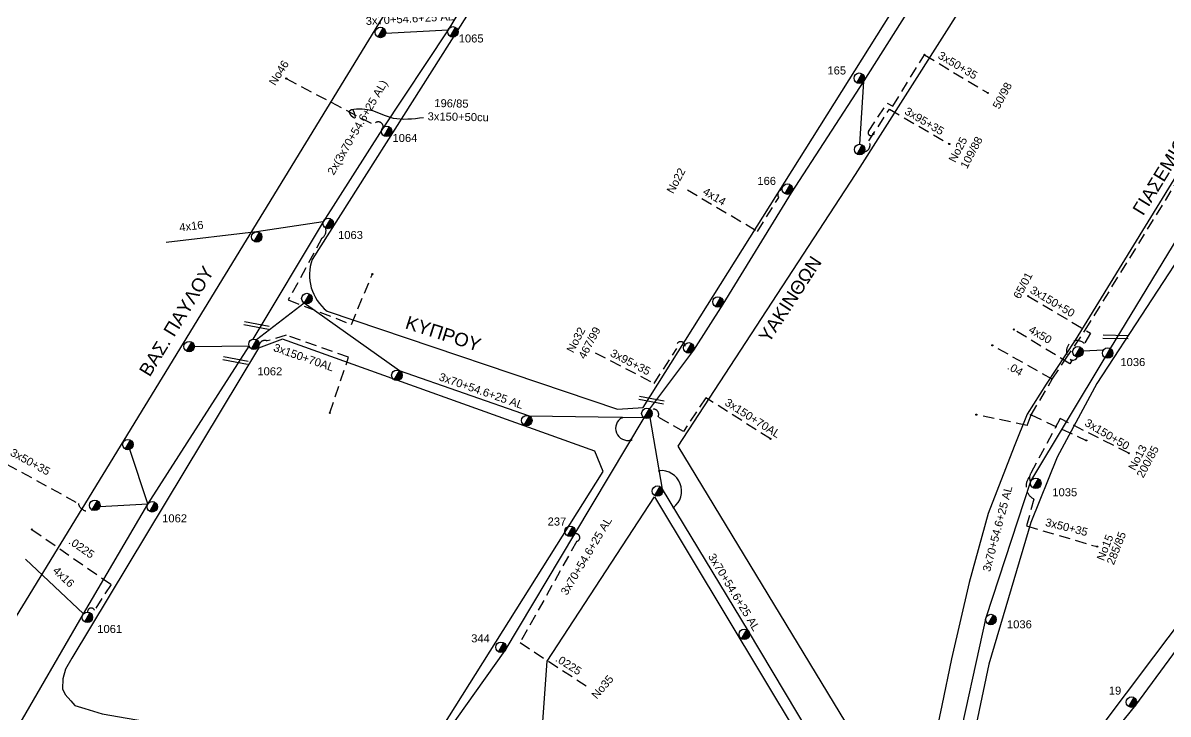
# Model space of a CAD drawing. Header units: millimetres. Extents: x 1421 to 11257, y 848 to 1896.
# Drawn here: x 9950.2 to 10207.7, y 961.6 to 1117.1 of the extents above; entities that cross this region are included whole.
import ezdxf
from ezdxf.enums import TextEntityAlignment as Align

# ---------------------------------------------------------------- set-up
doc = ezdxf.new("R2010")
doc.units = ezdxf.units.MM
doc.linetypes.add('DASHED', pattern=[19.05, 12.7, -6.35])
for name, color, linetype, lineweight in [('.0225', 7, 'DASHED', 30), ('.04', 7, 'DASHED', 30), ('3x150+50', 7, 'Continuous', 30), ('3x150+50 XLPE', 7, 'SYN_LINE', 30), ('3x150+70AL', 7, 'DASHED', 30), ('3x70+54.6+25 AL', 7, 'SYN_LINE', 30), ('3x95+35', 7, 'Continuous', 30), ('4x16', 7, 'Continuous', 30), ('4x50', 7, 'Continuous', 30), ('Άγνωστα', 7, 'Continuous', 30), ('Καλωδια Χ.Τ 3x95+35', 7, 'DASHED', 30), ('Καλωδια Χ.Τ. 3x50+35', 7, 'Continuous', 30), ('Καλώδια ΧΤ   3x150AL+50CU', 7, 'DASHED', 30)]:
    doc.layers.add(name, color=color, linetype=linetype, lineweight=lineweight)
for name, color, linetype in [('3x50+35CU', 7, 'Continuous'), ('TEXT ΚΑΛΩΔΙΩΝ', 7, 'Continuous'), ('ΑΓΝΩΣΤΟ ΥΠΟΓΕΙΟ ΚΑΛΩΔΙΟ', 7, 'DASHED'), ('Στύλος ΦΜ', 7, 'Continuous'), ('Στύλος ΦΜ @ 1', 7, 'Continuous'), ('Συνδέσεις', 7, 'Continuous'), ('Τομή', 7, 'Continuous'), ('Υπόβαθρο ΔΕΗ', 7, 'Continuous')]:
    doc.layers.add(name, color=color, linetype=linetype)
doc.styles.add('arial', font='ARIAL.TTF', dxfattribs={"height": 3})
doc.styles.get("Standard").update_dxf_attribs({"font": 'ARIAL.TTF', "height": 1.8})
doc.linetypes.add('SYN_LINE', pattern='A,0.5,-0.0001,["/\\/\\/\\/",Standard,S=0.1,R=0,X=0,Y=-0.05],-0.25', length=0.7501)

# ---------------------------------------------------------------- blocks, each defined once
blk = doc.blocks.new('ΥΠΑΡΧΩΝ ΤΣΙΜΕΝΤΕΝΙΟΣ ΣΤΥΛΟΣ')
at = {"layer": 'Στύλος ΦΜ'}
blk.add_hatch(color=7, dxfattribs=at).paths.add_polyline_path([(-1.29, -2.28, 0.574793), (2.62, 0, 0.268822), (1.3, 2.27)])
at = {"layer": 'Στύλος ΦΜ', "color": 7}
blk.add_line((-1.29, -2.28), (1.3, 2.27), dxfattribs=at)
blk.add_circle((0, 0), 2.62, dxfattribs=at)
at = {"layer": 'Στύλος ΦΜ', "flags": 4}
for tag, p in [('ΑΡΙΘΜΟΣ', (-4.68, 8.05)), ('ΤΥΠΟΣ', (-4.91, 3.03))]:
    blk.add_attdef(tag, p, '', height=4, dxfattribs=at)
blk = doc.blocks.new('_ΣΥΝΔΕΣΗ')
at = {"layer": 'Συνδέσεις', "linetype": 'SYN_LINE', "ltscale": 40}
blk.add_hatch(color=256, dxfattribs=at).paths.add_polyline_path([(0.5, 0, 1), (-0.5, 0, 1)])
at = {"layer": 'Συνδέσεις'}
blk.add_circle((0, 0), 0.5, dxfattribs=at)
blk = doc.blocks.new('ΤΟΜΗ')
at = {"layer": 'Τομή', "ltscale": 40}
for p, q in [((11.3, -0.6), (-11.4, -0.6)), ((11.3, -3.4), (-11.4, -3.4))]:
    blk.add_line(p, q, dxfattribs=at)

msp = doc.modelspace()

# ---------------------------------------------------------------- linework, layer by layer
at = {"layer": '.0225', "color": 27, "linetype": 'DASHED', "lineweight": -3, "ltscale": 0.2}
msp.add_lwpolyline([(9952.18, 1003.17), (9970.01, 990.79), (9966.26, 985.03, 0.84715), (9964.73, 984.57, -0.705066)], format="xyb", dxfattribs=at)
at = {"layer": '.0225', "color": 2, "linetype": 'DASHED', "lineweight": -3, "ltscale": 0.2}
msp.add_lwpolyline([(10074.26, 1002.14, -1.072716), (10074.71, 1000.49), (10061.95, 977.7), (10076.92, 967.89)], format="xyb", dxfattribs=at)
at = {"layer": '.04', "color": 27, "linetype": 'DASHED', "lineweight": -3, "ltscale": 0.2}
msp.add_lwpolyline([(10181.62, 1036.95), (10168.13, 1044.58)], dxfattribs=at)
at = {"layer": '3x150+50', "color": 133, "linetype": 'DASHED', "lineweight": -3, "ltscale": 0.2}
msp.add_lwpolyline([(10141.37, 1092.14, -1.075581), (10140.31, 1092.72), (10144.47, 1099.04), (10145.75, 1098.43), (10152.91, 1109.95)], format="xyb", dxfattribs=at)
at = {"layer": '3x150+50 XLPE', "color": 27, "linetype": 'DASHED', "lineweight": -3, "ltscale": 0.2}
msp.add_lwpolyline([(10176.2, 1055.66), (10190.25, 1047.31), (10188.85, 1044.97, 1.13396), (10185.99, 1041.2)], format="xyb", dxfattribs=at)
at = {"layer": '3x150+70AL', "color": 27, "linetype": 'DASHED', "lineweight": -3, "ltscale": 0.2}
msp.add_lwpolyline([(10019.19, 1029.39), (10023.39, 1041.94), (10009.4, 1046.85), (10005.09, 1045.59, 0.431814), (10003.3, 1044.75, 13.550892)], format="xyb", dxfattribs=at)
at = {"layer": '3x150+70AL', "color": 1, "linetype": 'DASHED', "lineweight": -3, "ltscale": 0.2}
msp.add_lwpolyline([(10118.24, 1023.54), (10103.71, 1032.81), (10098.68, 1025.17), (10093, 1028.47, 0.733279), (10091.29, 1030.11, -0.874466)], format="xyb", dxfattribs=at)
at = {"layer": '3x50+35CU', "color": 133, "linetype": 'DASHED', "lineweight": -3, "ltscale": 0.2}
msp.add_lwpolyline([(10152.91, 1109.95), (10167.11, 1101.36)], dxfattribs=at)
at = {"layer": '3x50+35CU', "color": 151, "linetype": 'DASHED', "lineweight": -3, "ltscale": 0.2}
msp.add_lwpolyline([(10176.53, 1015.05, 0.478269), (10177.48, 1010), (10175.83, 1003.96), (10191.71, 999.29)], format="xyb", dxfattribs=at)
at = {"layer": '3x70+54.6+25 AL', "color": 5, "linetype": 'SYN_LINE', "lineweight": -3, "ltscale": 15}
for points in [[(10090.53, 1190.22), (10080.96, 1173.94), (10062.11, 1142.57), (10045.76, 1115.55), (10030.85, 1093.1), (10017.69, 1072.38), (10001.88, 1045.97)], [(10031.73, 1114.8), (10045.76, 1115.55)]]:
    msp.add_lwpolyline(points, dxfattribs=at)
at = {"layer": '3x70+54.6+25 AL', "color": 133, "linetype": 'SYN_LINE', "lineweight": -3, "ltscale": 15}
for points in [[(10190.02, 1189.22), (10173.37, 1158.52), (10155.78, 1130.37), (10139.25, 1104.12), (10122.93, 1078.93), (10107.51, 1053.85), (10100.95, 1043.53), (10091.05, 1030.3)], [(10139.15, 1103.96), (10138.3, 1089.82)]]:
    msp.add_lwpolyline(points, dxfattribs=at)
at = {"layer": '3x70+54.6+25 AL', "color": 1, "linetype": 'SYN_LINE', "lineweight": -3, "ltscale": 15}
for points in [[(10248.02, 1128.65), (10230.41, 1102.2), (10212.19, 1072.73), (10194.66, 1043.87)], [(10055.34, 909.17), (10074.62, 911.16), (10094.45, 909), (10141.31, 902.53), (10142.45, 892.02), (10160.41, 914.55), (10145.93, 925.71), (10129.74, 952.73), (10113.31, 980.27), (10093.95, 1012.2), (10091.19, 1028.35)]]:
    msp.add_lwpolyline(points, dxfattribs=at)
at = {"layer": '3x70+54.6+25 AL', "color": 2, "linetype": 'SYN_LINE', "lineweight": -3, "ltscale": 15}
for points in [[(10043.33, 954.41), (10058.57, 975.9), (10074.26, 1002.14), (10089.88, 1028.25), (10064.06, 1028.67), (10034.84, 1038.86), (10013.44, 1054.1), (10002.71, 1045.84)], [(10001.03, 1044.37), (9988.73, 1044.22)]]:
    msp.add_lwpolyline(points, dxfattribs=at)
at = {"layer": '3x70+54.6+25 AL', "color": 27, "linetype": 'SYN_LINE', "lineweight": -3, "ltscale": 15}
for points in [[(9948.45, 957.64), (9963.78, 984.17), (9978.26, 1008.88), (10001.03, 1044.37)], [(9978.28, 1008.92), (9974.25, 1021.17)]]:
    msp.add_lwpolyline(points, dxfattribs=at)
at = {"layer": '3x70+54.6+25 AL', "color": 151, "linetype": 'SYN_LINE', "lineweight": -3, "ltscale": 5}
msp.add_lwpolyline([(10193.1, 1043.52), (10188.55, 1043.24)], dxfattribs=at)
at = {"layer": '3x70+54.6+25 AL', "color": 151, "linetype": 'SYN_LINE', "lineweight": -3, "ltscale": 15}
msp.add_lwpolyline([(10153.43, 936.89), (10159.92, 952.34), (10166.75, 983.39), (10176.83, 1014.01), (10193.49, 1041.83)], dxfattribs=at)
at = {"layer": '3x70+54.6+25 AL', "color": 6, "linetype": 'SYN_LINE', "lineweight": -3, "ltscale": 15}
msp.add_lwpolyline([(10162.08, 916.01), (10180.89, 939.56), (10200.38, 963.64), (10219.93, 990.27), (10241.1, 1019.36)], dxfattribs=at)
at = {"layer": '3x70+54.6+25 AL', "color": 27, "linetype": 'SYN_LINE', "lineweight": -3, "ltscale": 10}
msp.add_lwpolyline([(9978.23, 1008.84), (9967.46, 1008.27)], dxfattribs=at)
at = {"layer": '3x70+54.6+25 AL', "color": 27, "linetype": 'Continuous', "lineweight": -3, "ltscale": 0.2}
msp.add_arc((10186, 1042.65), 1.45, 269.6304, 331.9272, dxfattribs=at)
at = {"layer": '3x95+35', "color": 133, "linetype": 'DASHED', "lineweight": -3, "ltscale": 0.2}
msp.add_lwpolyline([(10078.87, 1042.92), (10092.09, 1036.02), (10097.24, 1043.91, -1.361276), (10099.05, 1044.38, -3.627748)], format="xyb", dxfattribs=at)
at = {"layer": '4x16', "color": 133, "linetype": 'DASHED', "lineweight": -3, "ltscale": 0.2}
msp.add_lwpolyline([(10099.57, 1079.59), (10115.36, 1070.23), (10120.12, 1077.85, -0.593391), (10120.9, 1079.61, -15.107148)], format="xyb", dxfattribs=at)
at = {"layer": '4x16', "color": 5, "linetype": 'SYN_LINE', "lineweight": -3, "ltscale": 15}
msp.add_lwpolyline([(10017.69, 1072.38), (10002.73, 1070.15), (9982.4, 1067.72)], dxfattribs=at)
at = {"layer": '4x16', "color": 27, "linetype": 'SYN_LINE', "lineweight": -3, "ltscale": 15}
msp.add_lwpolyline([(9963.78, 984.17), (9950.78, 996.46)], dxfattribs=at)
at = {"layer": '4x50', "color": 27, "linetype": 'DASHED', "lineweight": -3, "ltscale": 0.2}
msp.add_lwpolyline([(10185.99, 1041.2), (10185.57, 1040.44), (10172.73, 1048.29)], dxfattribs=at)
at = {"layer": 'ΑΓΝΩΣΤΟ ΥΠΟΓΕΙΟ ΚΑΛΩΔΙΟ', "color": 27, "linetype": 'DASHED', "lineweight": -3, "ltscale": 0.2}
msp.add_lwpolyline([(10175.98, 1026.54), (10176.84, 1028.93), (10181.62, 1036.95), (10184.47, 1041.25), (10189.04, 1048.01), (10227.44, 1110.22), (10250.63, 1147.96), (10252.99, 1148.15, 0.277838), (10254.98, 1149.58, 2.290705)], format="xyb", dxfattribs=at)
at = {"layer": 'ΑΓΝΩΣΤΟ ΥΠΟΓΕΙΟ ΚΑΛΩΔΙΟ', "color": 5, "linetype": 'DASHED', "lineweight": -3, "ltscale": 0.2}
for points in [[(10009.39, 1104.61), (10029.04, 1094.25, -0.821084), (10031.18, 1093.61, 2.589224)], [(10018.23, 1070.99, -0.341223), (10017.42, 1068.7), (10009.85, 1054.79), (10024.02, 1049.31), (10028.75, 1060.61)]]:
    msp.add_lwpolyline(points, format="xyb", dxfattribs=at)
at = {"layer": 'ΑΓΝΩΣΤΟ ΥΠΟΓΕΙΟ ΚΑΛΩΔΙΟ', "color": 27, "linetype": 'DASHED', "lineweight": -3, "ltscale": 0.2}
for points in [[(10175.98, 1026.54), (10164.55, 1028.99)], [(10176.84, 1028.93), (10189.27, 1023.18)]]:
    msp.add_lwpolyline(points, dxfattribs=at)
at = {"layer": 'Καλωδια Χ.Τ 3x95+35', "color": 133, "linetype": 'DASHED', "lineweight": -3, "ltscale": 0.2}
msp.add_lwpolyline([(10139.37, 1088.12, 0.55022), (10140.36, 1090.59), (10145.02, 1097.72), (10158.48, 1089.88)], format="xyb", dxfattribs=at)
at = {"layer": 'Καλωδια Χ.Τ. 3x50+35', "color": 27, "linetype": 'DASHED', "lineweight": -3, "ltscale": 0.2}
msp.add_lwpolyline([(9943.18, 1019.71), (9962.64, 1009.02, 0.496649), (9965.75, 1007.55, 5.448693)], format="xyb", dxfattribs=at)
at = {"layer": 'Καλώδια ΧΤ   3x150AL+50CU', "color": 151, "linetype": 'DASHED', "lineweight": -3, "ltscale": 0.2}
msp.add_lwpolyline([(10198.84, 1020.31), (10183.37, 1028.12), (10176.77, 1015.81, 0.24912), (10176.76, 1013.8, -0.650478)], format="xyb", dxfattribs=at)
at = {"layer": 'Υπόβαθρο ΔΕΗ', "lineweight": -3, "ltscale": 0.1}
for points in [[(10080.97, 1246.86), (10038.23, 1272.54), (10032.26, 1270.58), (9873.13, 1015.19), (9875.95, 1004.39), (9890.22, 995.88), (9908.57, 986.3), (9919.36, 980.67), (9935.1, 975.54), (9945.4, 978.26), (10086.83, 1209.7)], [(10089.66, 1030.62), (10183.52, 1180.16), (10139.98, 1207.54)], [(10099.28, 1200.25), (10076.78, 1161.2), (10015.2, 1063.93)], [(10278.73, 1072.22), (10299.22, 1098.89), (10297.43, 1107.1), (10281.28, 1117.4), (10257.48, 1132.57), (10252.32, 1131.96), (10213.94, 1070.19), (10191.63, 1036.01), (10182.72, 1019.39), (10176.77, 1004.69), (10167.39, 972.82), (10162.91, 951.81), (10160.04, 934.65), (10158.33, 924.81), (10157.27, 918.65), (10160.57, 916.84), (10170.66, 930.44), (10185.78, 949.65), (10204.43, 974.51), (10245.9, 1029.5), (10278.73, 1072.22)], [(10080.62, 1016.22), (10078.73, 1020.79), (10008.55, 1045.96), (10003.18, 1043.97)], [(10003.18, 1043.97), (9961.15, 974.17), (9959.77, 971.72), (9959.18, 969.54), (9959.06, 967.31), (9959.71, 966.02), (9960.95, 964.61), (9961.87, 963.55), (9964.07, 962.9), (9968.01, 961.67), (9979.23, 959.7), (9994.74, 957.15), (10019.12, 955.04), (10041.55, 953.99), (10080.62, 1016.22)]]:
    msp.add_lwpolyline(points, dxfattribs=at)
for points in [[(10151.42, 933.01), (10097.49, 1021.87), (10137.38, 1083.03), (10192.66, 1170.13), (10196.78, 1171.67), (10243.46, 1141.49), (10243.51, 1138.1), (10218.82, 1098), (10186.73, 1045.76), (10180.24, 1035.87), (10176.01, 1029.09), (10173.05, 1021.85), (10167.2, 1006.78), (10162.9, 991.22), (10158.97, 974.07), (10156.77, 963.52), (10154.93, 954.69), (10153.58, 943.63)], [(10092.17, 1010.52), (10148.75, 916.3), (10141.97, 906.23), (10064.26, 920.22), (10068.07, 973.56)]]:
    msp.add_lwpolyline(points, close=True, dxfattribs=at)
msp.add_lwpolyline([(10015.2, 1063.93, 0.323368), (10018.58, 1052.28), (10083.87, 1030.2), (10089.66, 1030.62)], format="xyb", dxfattribs=at)
at = {"layer": 'Υπόβαθρο ΔΕΗ', "lineweight": -3}
for centre, radius, start, end in [((10086.19, 1025.93), 2.74, 118.4985, 285.1457), ((10093.67, 1011.79), 4.61, 306.9396, 95.3326)]:
    msp.add_arc(centre, radius, start, end, dxfattribs=at)
at = {"layer": 'Υπόβαθρο ΔΕΗ', "lineweight": -3, "ltscale": 0.1}
msp.add_spline([(10024.39, 1097.59), (10024.73, 1095.72), (10023.54, 1097.15), (10025.15, 1097.8), (10033.45, 1095.72), (10040.21, 1095.85)], degree=3, dxfattribs=at)

# ---------------------------------------------------------------- block references
at = {"layer": 'Στύλος ΦΜ @ 1', "color": 1, "lineweight": -3, "ltscale": 40, "xscale": 0.4499999999998181, "yscale": 0.4499999999998181, "zscale": 0.4499999999998181}
for p in [(10030.57, 1114.97), (10138.31, 1088.64), (10002.75, 1068.97), (10014.02, 1055.12), (10106.44, 1054.35), (9987.55, 1044.3), (10099.88, 1044.02), (10187.38, 1043.14), (10034.26, 1037.84), (10090.46, 1029.27), (10063.47, 1027.65), (9973.78, 1022.25), (10092.84, 1011.8), (9966.33, 1008.58), (10112.36, 979.57)]:
    msp.add_blockref('ΥΠΑΡΧΩΝ ΤΣΙΜΕΝΤΕΝΙΟΣ ΣΤΥΛΟΣ', p, dxfattribs=at)
at = {"layer": 'Στύλος ΦΜ @ 1', "color": 1, "lineweight": -3, "ltscale": 40}
ref = msp.add_blockref('ΥΠΑΡΧΩΝ ΤΣΙΜΕΝΤΕΝΙΟΣ ΣΤΥΛΟΣ', (10046.85, 1115.11), dxfattribs=dict(at, xscale=0.4499999999998181, yscale=0.4499999999998181, zscale=0.4499999999998181))
ref.add_attrib('ΑΡΙΘΜΟΣ', '1065', (10048.16, 1112.72), dxfattribs={"layer": 'Στύλος ΦΜ', "height": 1.8, "flags": 4})
ref = msp.add_blockref('ΥΠΑΡΧΩΝ ΤΣΙΜΕΝΤΕΝΙΟΣ ΣΤΥΛΟΣ', (10138.22, 1104.68), dxfattribs=dict(at, xscale=0.4499999999998181, yscale=0.4499999999998181, zscale=0.4499999999998181))
ref.add_attrib('ΑΡΙΘΜΟΣ', '165', (10131.06, 1105.52), dxfattribs={"layer": 'Στύλος ΦΜ', "height": 1.8, "flags": 4})
ref = msp.add_blockref('ΥΠΑΡΧΩΝ ΤΣΙΜΕΝΤΕΝΙΟΣ ΣΤΥΛΟΣ', (10031.96, 1092.72), dxfattribs=dict(at, xscale=0.4499999999998181, yscale=0.4499999999998181, zscale=0.4499999999998181))
ref.add_attrib('ΑΡΙΘΜΟΣ', '1064', (10033.27, 1090.34), dxfattribs={"layer": 'Στύλος ΦΜ', "height": 1.8, "flags": 4})
ref = msp.add_blockref('ΥΠΑΡΧΩΝ ΤΣΙΜΕΝΤΕΝΙΟΣ ΣΤΥΛΟΣ', (10122.07, 1079.73), dxfattribs=dict(at, xscale=0.4499999999998181, yscale=0.4499999999998181, zscale=0.4499999999998181))
ref.add_attrib('ΑΡΙΘΜΟΣ', '166', (10115.31, 1080.68), dxfattribs={"layer": 'Στύλος ΦΜ', "height": 1.8, "flags": 4})
ref = msp.add_blockref('ΥΠΑΡΧΩΝ ΤΣΙΜΕΝΤΕΝΙΟΣ ΣΤΥΛΟΣ', (10018.81, 1072.01), dxfattribs=dict(at, xscale=0.4499999999998181, yscale=0.4499999999998181, zscale=0.4499999999998181))
ref.add_attrib('ΑΡΙΘΜΟΣ', '1063', (10021.03, 1068.51), dxfattribs={"layer": 'Στύλος ΦΜ', "height": 1.8, "flags": 4})
ref = msp.add_blockref('ΥΠΑΡΧΩΝ ΤΣΙΜΕΝΤΕΝΙΟΣ ΣΤΥΛΟΣ', (10002.12, 1044.82), dxfattribs=dict(at, xscale=0.4499999999998181, yscale=0.4499999999998181, zscale=0.4499999999998181))
ref.add_attrib('ΑΡΙΘΜΟΣ', '1062', (10002.89, 1037.84), dxfattribs={"layer": 'Στύλος ΦΜ', "height": 1.8, "flags": 4})
ref = msp.add_blockref('ΥΠΑΡΧΩΝ ΤΣΙΜΕΝΤΕΝΙΟΣ ΣΤΥΛΟΣ', (10194.07, 1042.85), dxfattribs=dict(at, xscale=0.4499999999998181, yscale=0.4499999999998181, zscale=0.4499999999998181))
ref.add_attrib('ΑΡΙΘΜΟΣ', '1036', (10196.94, 1039.92), dxfattribs={"layer": 'Στύλος ΦΜ', "height": 1.8, "flags": 4})
ref = msp.add_blockref('ΥΠΑΡΧΩΝ ΤΣΙΜΕΝΤΕΝΙΟΣ ΣΤΥΛΟΣ', (10177.91, 1013.54), dxfattribs=dict(at, xscale=0.4499999999998181, yscale=0.4499999999998181, zscale=0.4499999999998181))
ref.add_attrib('ΑΡΙΘΜΟΣ', '1035', (10181.63, 1010.63), dxfattribs={"layer": 'Στύλος ΦΜ', "height": 1.8, "flags": 4})
ref = msp.add_blockref('ΥΠΑΡΧΩΝ ΤΣΙΜΕΝΤΕΝΙΟΣ ΣΤΥΛΟΣ', (9979.26, 1008.26), dxfattribs=dict(at, xscale=0.4499999999998181, yscale=0.4499999999998181, zscale=0.4499999999998181))
ref.add_attrib('ΑΡΙΘΜΟΣ', '1062', (9981.48, 1004.76), dxfattribs={"layer": 'Στύλος ΦΜ', "height": 1.8, "flags": 4})
ref = msp.add_blockref('ΥΠΑΡΧΩΝ ΤΣΙΜΕΝΤΕΝΙΟΣ ΣΤΥΛΟΣ', (10073.2, 1002.74), dxfattribs=dict(at, xscale=0.4499999999998181, yscale=0.4499999999998181, zscale=0.4499999999998181))
ref.add_attrib('ΑΡΙΘΜΟΣ', '237', (10068.15, 1004.05), dxfattribs={"layer": 'Στύλος ΦΜ', "height": 1.8, "flags": 4})
ref = msp.add_blockref('ΥΠΑΡΧΩΝ ΤΣΙΜΕΝΤΕΝΙΟΣ ΣΤΥΛΟΣ', (9964.67, 983.39), dxfattribs=dict(at, xscale=0.4499999999998181, yscale=0.4499999999998181, zscale=0.4499999999998181))
ref.add_attrib('ΑΡΙΘΜΟΣ', '1061', (9966.89, 979.88), dxfattribs={"layer": 'Στύλος ΦΜ', "height": 1.8, "flags": 4})
ref = msp.add_blockref('ΥΠΑΡΧΩΝ ΤΣΙΜΕΝΤΕΝΙΟΣ ΣΤΥΛΟΣ', (10167.82, 982.89), dxfattribs=dict(at, xscale=0.4499999999998181, yscale=0.4499999999998181, zscale=0.4499999999998181))
ref.add_attrib('ΑΡΙΘΜΟΣ', '1036', (10171.42, 980.92), dxfattribs={"layer": 'Στύλος ΦΜ', "height": 1.8, "flags": 4})
ref = msp.add_blockref('ΥΠΑΡΧΩΝ ΤΣΙΜΕΝΤΕΝΙΟΣ ΣΤΥΛΟΣ', (10057.66, 976.66), dxfattribs=dict(at, xscale=0.4499999999998181, yscale=0.4499999999998181, zscale=0.4499999999998181))
ref.add_attrib('ΑΡΙΘΜΟΣ', '344', (10050.96, 977.76), dxfattribs={"layer": 'Στύλος ΦΜ', "height": 1.8, "flags": 4})
ref = msp.add_blockref('ΥΠΑΡΧΩΝ ΤΣΙΜΕΝΤΕΝΙΟΣ ΣΤΥΛΟΣ', (10199.42, 964.32), dxfattribs=dict(at, xscale=0.4499999999998181, yscale=0.4499999999998181, zscale=0.4499999999998181))
ref.add_attrib('ΑΡΙΘΜΟΣ', '19', (10194.32, 966), dxfattribs={"layer": 'Στύλος ΦΜ', "height": 1.8, "flags": 4})
at = {"layer": 'Συνδέσεις', "lineweight": -3, "xscale": 0.25, "yscale": 0.25, "zscale": 0.25}
for p in [(10152.91, 1109.95), (10009.39, 1104.61), (10167.11, 1101.37), (10141.38, 1092.14), (10158.48, 1089.88), (10028.75, 1060.61), (10176.2, 1055.67), (10172.98, 1048.14), (10168.13, 1044.59), (10185.99, 1041.2), (10019.19, 1029.4), (10084.88, 1028.33), (10164.55, 1029), (10176.84, 1028.93), (10086.91, 1023.28), (10118.24, 1023.55), (10189.27, 1023.19), (10198.84, 1020.31), (10093.24, 1016.37), (10096.43, 1008.11), (9952.18, 1003.17), (10191.71, 999.29)]:
    msp.add_blockref('_ΣΥΝΔΕΣΗ', p, dxfattribs=at)
at = {"layer": 'Τομή', "lineweight": -3}
for p, xscale, yscale, zscale, rotation in [((10002.59, 1048.61), 0.2499999999999999, 0.2499999999999999, 0.2499999999999999, 169.4412658777055), ((10195.89, 1046.94), 0.2499999999999999, 0.2499999999999999, 0.2499999999999999, 358.7018979682477), ((9997.87, 1040.72), 0.2499999999999999, 0.2499999999999999, 0.2499999999999999, 169.4412658777055), ((10091.4, 1031.82), 0.2499999999999998, 0.2499999999999998, 0.2499999999999998, 169.4412658777055)]:
    msp.add_blockref('ΤΟΜΗ', p, dxfattribs=dict(at, xscale=xscale, yscale=yscale, zscale=zscale, rotation=rotation))

# ---------------------------------------------------------------- texts
at = {"layer": 'TEXT ΚΑΛΩΔΙΩΝ', "lineweight": -3, "ltscale": 0.2, "style": 'arial'}
for s, rotation, p in [('3x70+54.6+25 AL', 3.0756, (10037.16, 1118.09)), (' 2x(3x70+54.6+25 AL)', 59.7399, (10025.2, 1093.33)), ('3x150+50cu', 359, (10048.05, 1096)), ('4x16', 6.8226, (9988.05, 1071.42)), (' 3x50+35', 331.2233, (9951.54, 1018.54)), ('  .0225', 325.2331, (9962.81, 999.45)), ('4x16', 316.6193, (9959.34, 992.49))]:
    msp.add_text(s, height=1.8, rotation=rotation, dxfattribs=at).set_placement(p, align=Align.MIDDLE_CENTER)
at = {"layer": 'TEXT ΚΑΛΩΔΙΩΝ', "lineweight": -3, "ltscale": 15, "style": 'arial'}
for s, rotation, p in [('3x50+35', 329.3387, (10160.38, 1107.59)), ('3x95+35', 329.3387, (10152.87, 1095.04)), ('4x14', 329.3387, (10105.66, 1078.07)), ('3x150+50', 329.3387, (10181.68, 1054.45)), ('4x50', 329.3387, (10178.94, 1047)), ('3x150+70AL', 340.7761, (10013.34, 1041.87)), ('3x95+35', 332.448, (10086.79, 1040.81)), ('.04', 329.3387, (10173.29, 1039.24)), ('3x70+54.6+25 AL', 340.7761, (10053.22, 1034.36)), ('3x150+70AL', 327.4759, (10114.27, 1028.21)), ('3x150+50', 329.3387, (10193.97, 1024.59)), ('3x70+54.6+25 AL', 75.3036, (10169.28, 1003.33)), ('3x70+54.6+25 AL', 59.1144, (10076.83, 997.19)), ('3x50+35', 345.8807, (10184.84, 1003.69)), ('3x70+54.6+25 AL', 301.2213, (10110.08, 989.06)), ('.0225', 327.9428, (10072.87, 972.73))]:
    msp.add_text(s, height=1.8, rotation=rotation, dxfattribs=at).set_placement(p, align=Align.MIDDLE_CENTER)
at = {"layer": 'Άγνωστα', "lineweight": -3, "ltscale": 0.2, "char_height": 1.8, "width": 18.6352, "attachment_point": 1, "style": 'arial'}
for s, insert, rotation in [('No46', (10005.36, 1103.83), 57.9311), ('50/98', (10168.1, 1098.43), 62), ('196/85', (10042.7, 1100), 358.8924), ('No25\\P109/88', (10158.2, 1086.4), 62), ('No22', (10094.81, 1079.39), 62), ('65/01', (10172.73, 1055.7), 62), ('No32\\P467/99', (10072.3, 1043.58), 62), ('No13', (10198.6, 1017.11), 62.3331), ('200/85', (10200.47, 1015.44), 62), ('No15', (10191.53, 996.63), 68.4272), ('285/85', (10193.77, 995.71), 68.4272), ('No35', (10077.84, 966.04), 49.3926)]:
    msp.add_mtext(s, dxfattribs=dict(at, insert=insert, rotation=rotation))
at = {"layer": 'Υπόβαθρο ΔΕΗ', "lineweight": -3, "ltscale": 0.1, "style": 'arial'}
for s, rotation, p in [('ΓΙΑΣΕΜΙΩΝ', 58.4427, (10206.65, 1083.93)), ('ΥΑΚΙΝΘΩΝ', 56.8876, (10122.66, 1054.97)), ('ΒΑΣ. ΠΑΥΛΟΥ', 58.5703, (9984.69, 1050.03)), ('ΚΥΠΡΟΥ', 342.2767, (10044.69, 1047.21))]:
    msp.add_text(s, height=3, rotation=rotation, dxfattribs=at).set_placement(p, align=Align.MIDDLE_CENTER)

doc.saveas('drawing.dxf')
